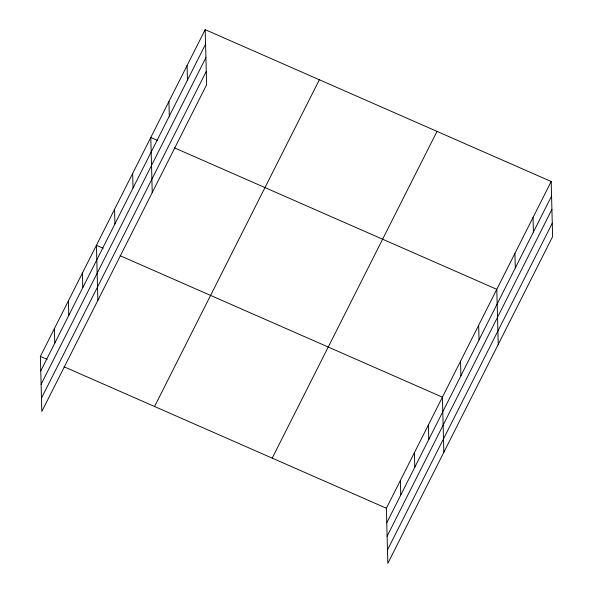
<?xml version="1.0" encoding="UTF-8"?>
<svg xmlns="http://www.w3.org/2000/svg" width="593" height="593" viewBox="0 0 593 593"><rect width="100%" height="100%" fill="white"/><g stroke="black" fill="none" stroke-linecap="round" stroke-linejoin="round"><path stroke-width="0.89" d="M205.178 29.65L206.623 84.755L41.821 411.498L40.383 356.393L205.178 29.65L551.179 181.502L552.617 236.607L387.822 563.35L386.377 508.245L551.179 181.502M40.761 370.951L205.563 44.216M41.11 384.331L205.912 57.595M41.473 398.118L206.275 71.375M154.558 406.501L319.36 79.758M272.202 458.13L436.997 131.394M386.762 522.804L551.557 196.068M387.11 536.183L551.905 209.448M387.474 549.97L552.268 223.227M157.56 140.445L150.792 137.472L152.238 192.584M174.475 147.865L496.793 289.325L498.239 344.437M103.182 248.267L96.414 245.302L97.852 300.406M120.097 255.694L442.408 397.154L443.853 452.259M40.383 356.393L47.151 359.358M64.066 366.785L386.377 508.245M533.048 217.446L533.426 232.011M514.917 253.389L515.302 267.947M478.662 325.268L479.048 339.833M460.539 361.211L460.917 375.777M428.398 424.922L428.783 439.487M414.396 452.696L414.774 467.262M400.386 480.471L400.764 495.036M187.054 65.593L187.432 80.151M168.923 101.536L169.302 116.095M132.669 173.415L133.047 187.981M114.538 209.359L114.923 223.917M82.405 273.069L82.783 287.635M68.395 300.844L68.781 315.409M54.386 328.618L54.771 343.184"/></g></svg>
